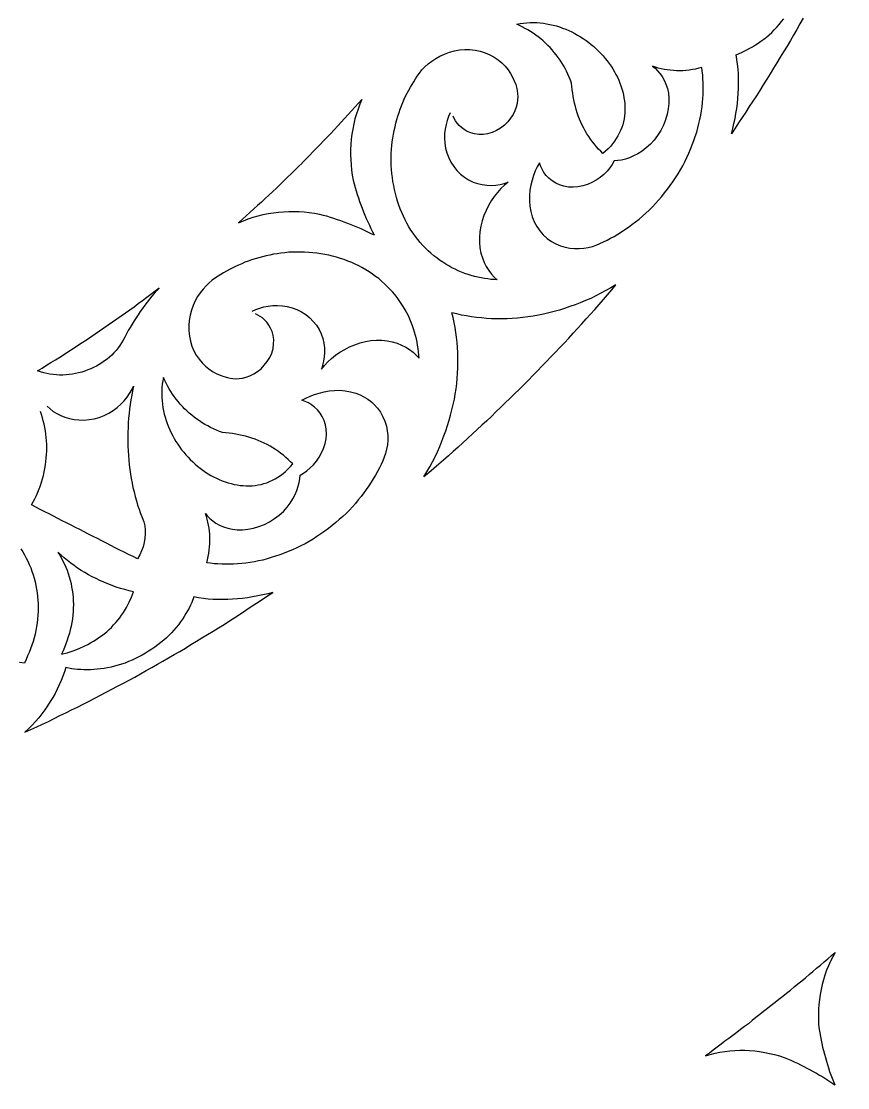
# Model space of a CAD drawing. Extents: x -1903 to -234, y -575 to 545.
# Drawn here: x -1205.6 to -1047.8, y -382.3 to -178.6 of the extents above; entities that cross this region are included whole.
import ezdxf

# ---------------------------------------------------------------- set-up
doc = ezdxf.new("R2010")
doc.units = 0
doc.layers.add('LAYER_1', color=18, linetype='CONTINUOUS')

msp = doc.modelspace()

# ---------------------------------------------------------------- linework, layer by layer
at = {"layer": 'LAYER_1'}
msp.add_lwpolyline([(-1342.91, 545.22, 0.414214), (-1902.91, -14.78, 0.414214), (-1342.91, -574.78, 0.414214), (-782.91, -14.78, 0.414214)], format="xyb", close=True, dxfattribs=at)
for points in [[(-1111.01, -179.2), (-1110.37, -179.08), (-1109.73, -178.99), (-1109.09, -178.92), (-1108.45, -178.89), (-1107.81, -178.88), (-1107.18, -178.89), (-1106.54, -178.94), (-1105.91, -179.01), (-1105.29, -179.1), (-1104.66, -179.22), (-1104.05, -179.36), (-1103.43, -179.52), (-1102.83, -179.71), (-1102.23, -179.92), (-1101.64, -180.15), (-1101.05, -180.4), (-1100.48, -180.67), (-1099.91, -180.96), (-1099.36, -181.27), (-1098.81, -181.59), (-1098.28, -181.94), (-1097.76, -182.3), (-1097.25, -182.68), (-1096.75, -183.07), (-1096.27, -183.48), (-1095.8, -183.9), (-1095.35, -184.34), (-1094.91, -184.79), (-1094.49, -185.25), (-1094.08, -185.72), (-1093.7, -186.21), (-1093.33, -186.71), (-1092.98, -187.21), (-1092.64, -187.73), (-1092.33, -188.26), (-1092.04, -188.79), (-1091.77, -189.33), (-1091.52, -189.88), (-1091.3, -190.43), (-1091.09, -190.99), (-1090.91, -191.55), (-1090.75, -192.12), (-1090.62, -192.69), (-1090.51, -193.26), (-1090.43, -193.84), (-1090.38, -194.41), (-1090.35, -194.99), (-1090.34, -195.56), (-1090.37, -196.14), (-1090.42, -196.71), (-1090.5, -197.28), (-1090.61, -197.84), (-1090.76, -198.4), (-1090.94, -198.94), (-1091.16, -199.48), (-1091.4, -200.01), (-1091.68, -200.54), (-1091.99, -201.05), (-1092.33, -201.55), (-1092.7, -202.05), (-1093.11, -202.53), (-1093.55, -202.99), (-1094.02, -203.45), (-1094.53, -203.89), (-1094.95, -203.47), (-1095.38, -203.04), (-1095.77, -202.59), (-1096.17, -202.13), (-1096.54, -201.64), (-1096.91, -201.15), (-1097.25, -200.63), (-1097.59, -200.12), (-1097.9, -199.57), (-1098.21, -199.02), (-1098.48, -198.46), (-1098.76, -197.89), (-1099, -197.3), (-1099.24, -196.71), (-1099.44, -196.1), (-1099.64, -195.5), (-1099.8, -194.88), (-1099.97, -194.26), (-1100.1, -193.63), (-1100.22, -193.01), (-1100.31, -192.37), (-1100.4, -191.74), (-1100.46, -191.11), (-1100.52, -190.47), (-1100.74, -189.89), (-1100.97, -189.31), (-1101.22, -188.75), (-1101.48, -188.19), (-1101.77, -187.65), (-1102.07, -187.11), (-1102.39, -186.59), (-1102.72, -186.06), (-1103.08, -185.56), (-1103.44, -185.07), (-1103.83, -184.59), (-1104.22, -184.12), (-1104.64, -183.67), (-1105.06, -183.23), (-1105.5, -182.81), (-1105.95, -182.4), (-1106.42, -182.01), (-1106.89, -181.63), (-1107.38, -181.27), (-1107.87, -180.92), (-1108.38, -180.6), (-1108.89, -180.28), (-1109.41, -179.99), (-1109.94, -179.71), (-1110.47, -179.46)], [(-1106.67, -205.66), (-1107.08, -206.41), (-1107.45, -207.21), (-1107.79, -208.06), (-1108.07, -208.97), (-1108.31, -209.91), (-1108.48, -210.88), (-1108.57, -211.88), (-1108.58, -212.91), (-1108.49, -213.94), (-1108.31, -214.96), (-1108.02, -215.96), (-1107.83, -216.44), (-1107.64, -216.92), (-1107.39, -217.37), (-1107.15, -217.83), (-1106.86, -218.25), (-1106.58, -218.67), (-1106.25, -219.05), (-1105.92, -219.43), (-1105.18, -220.1), (-1104.39, -220.67), (-1103.54, -221.14), (-1102.67, -221.51), (-1101.77, -221.78), (-1100.86, -221.96), (-1099.95, -222.05), (-1099.06, -222.05), (-1098.18, -221.98), (-1097.34, -221.85), (-1096.53, -221.66), (-1095.84, -221.38), (-1095.14, -221.1), (-1094.44, -220.78), (-1093.75, -220.46), (-1093.07, -220.08), (-1092.38, -219.71), (-1091.7, -219.29), (-1091.01, -218.87), (-1090.33, -218.41), (-1089.65, -217.95), (-1088.98, -217.45), (-1088.3, -216.95), (-1087.64, -216.41), (-1086.98, -215.87), (-1086.34, -215.29), (-1085.69, -214.71), (-1085.08, -214.08), (-1084.47, -213.45), (-1083.89, -212.78), (-1083.31, -212.12), (-1082.76, -211.42), (-1082.2, -210.72), (-1081.68, -210), (-1081.15, -209.28), (-1080.66, -208.53), (-1080.17, -207.78), (-1079.72, -207.02), (-1079.27, -206.25), (-1078.87, -205.45), (-1078.48, -204.66), (-1078.13, -203.85), (-1077.78, -203.04), (-1077.47, -202.23), (-1077.16, -201.42), (-1076.89, -200.61), (-1076.62, -199.79), (-1076.4, -198.98), (-1076.18, -198.17), (-1076, -197.37), (-1075.82, -196.56), (-1075.7, -195.76), (-1075.58, -194.96), (-1075.51, -194.17), (-1075.43, -193.38), (-1075.4, -192.6), (-1075.37, -191.83), (-1075.37, -191.08), (-1075.38, -190.33), (-1075.42, -189.6), (-1075.47, -188.87), (-1075.55, -188.17), (-1075.63, -187.47), (-1076.23, -187.62), (-1076.84, -187.76), (-1077.45, -187.86), (-1078.06, -187.96), (-1078.67, -188.02), (-1079.28, -188.07), (-1079.88, -188.08), (-1080.49, -188.08), (-1081.08, -188.04), (-1081.68, -188), (-1082.26, -187.92), (-1082.84, -187.83), (-1083.41, -187.7), (-1083.97, -187.57), (-1084.51, -187.39), (-1085.06, -187.22), (-1084.57, -187.61), (-1084.1, -188.07), (-1083.64, -188.61), (-1083.22, -189.21), (-1082.83, -189.89), (-1082.5, -190.65), (-1082.22, -191.48), (-1082.03, -192.37), (-1081.94, -193.32), (-1081.94, -194.31), (-1082.04, -195.34), (-1082.25, -196.4), (-1082.57, -197.45), (-1082.98, -198.49), (-1083.49, -199.49), (-1084.08, -200.44), (-1084.74, -201.32), (-1085.46, -202.12), (-1086.25, -202.82), (-1087.05, -203.42), (-1087.87, -203.94), (-1088.68, -204.36), (-1089.48, -204.7), (-1090.25, -204.96), (-1091, -205.14), (-1091.71, -205.25), (-1092.38, -205.31), (-1092.76, -205.96), (-1093.22, -206.61), (-1093.75, -207.25), (-1094.36, -207.87), (-1095.05, -208.44), (-1095.81, -208.96), (-1096.63, -209.42), (-1097.49, -209.8), (-1098.39, -210.08), (-1099.31, -210.26), (-1100.23, -210.33), (-1101.13, -210.29), (-1102, -210.14), (-1102.81, -209.89), (-1103.56, -209.54), (-1104.24, -209.11), (-1104.84, -208.62), (-1105.36, -208.07), (-1105.8, -207.49), (-1106.16, -206.89), (-1106.45, -206.27)], [(-1179.28, -229.51), (-1179.76, -230.06), (-1180.25, -230.6), (-1180.72, -231.16), (-1181.18, -231.72), (-1181.62, -232.29), (-1182.07, -232.87), (-1182.49, -233.47), (-1182.91, -234.06), (-1183.31, -234.67), (-1183.72, -235.26), (-1184.11, -235.86), (-1184.49, -236.47), (-1184.85, -237.09), (-1185.22, -237.71), (-1185.55, -238.34), (-1185.89, -238.98), (-1186.17, -239.51), (-1186.48, -240.03), (-1186.81, -240.53), (-1187.16, -241.02), (-1187.54, -241.49), (-1187.94, -241.94), (-1188.36, -242.37), (-1188.8, -242.77), (-1189.27, -243.15), (-1189.76, -243.51), (-1190.26, -243.85), (-1190.77, -244.17), (-1191.3, -244.47), (-1191.84, -244.75), (-1192.39, -245), (-1192.96, -245.23), (-1193.53, -245.44), (-1194.11, -245.63), (-1194.7, -245.79), (-1195.29, -245.93), (-1195.89, -246.04), (-1196.49, -246.12), (-1197.11, -246.17), (-1197.72, -246.19), (-1198.34, -246.19), (-1198.95, -246.16), (-1199.56, -246.1), (-1200.17, -246.01), (-1200.77, -245.9), (-1201.37, -245.76), (-1201.96, -245.59), (-1202.55, -245.4), (-1201.69, -244.87), (-1200.83, -244.34), (-1199.98, -243.82), (-1199.12, -243.29), (-1198.26, -242.77), (-1197.42, -242.21), (-1196.58, -241.66), (-1195.73, -241.11), (-1194.89, -240.56), (-1194.05, -240), (-1193.21, -239.45), (-1192.37, -238.9), (-1191.53, -238.34), (-1190.7, -237.78), (-1189.87, -237.2), (-1189.05, -236.62), (-1188.22, -236.04), (-1187.4, -235.46), (-1186.58, -234.88), (-1185.75, -234.3), (-1184.93, -233.72), (-1184.11, -233.14), (-1183.3, -232.54), (-1182.5, -231.93), (-1181.69, -231.33), (-1180.89, -230.72), (-1180.08, -230.12)], [(-1178.49, -246.69), (-1178.61, -247.33), (-1178.71, -247.96), (-1178.77, -248.6), (-1178.81, -249.24), (-1178.82, -249.88), (-1178.8, -250.52), (-1178.76, -251.15), (-1178.69, -251.78), (-1178.59, -252.41), (-1178.48, -253.03), (-1178.33, -253.65), (-1178.17, -254.26), (-1177.98, -254.87), (-1177.77, -255.46), (-1177.54, -256.06), (-1177.29, -256.64), (-1177.02, -257.21), (-1176.73, -257.78), (-1176.43, -258.34), (-1176.1, -258.88), (-1175.75, -259.41), (-1175.39, -259.94), (-1175.02, -260.45), (-1174.62, -260.94), (-1174.22, -261.42), (-1173.79, -261.89), (-1173.36, -262.35), (-1172.91, -262.78), (-1172.44, -263.21), (-1171.97, -263.61), (-1171.48, -264), (-1170.99, -264.37), (-1170.48, -264.72), (-1169.96, -265.05), (-1169.44, -265.36), (-1168.9, -265.65), (-1168.36, -265.92), (-1167.82, -266.17), (-1167.26, -266.4), (-1166.7, -266.6), (-1166.14, -266.78), (-1165.57, -266.94), (-1165, -267.07), (-1164.43, -267.18), (-1163.86, -267.26), (-1163.28, -267.32), (-1162.7, -267.35), (-1162.13, -267.35), (-1161.55, -267.33), (-1160.98, -267.27), (-1160.41, -267.19), (-1159.85, -267.08), (-1159.29, -266.93), (-1158.75, -266.75), (-1158.21, -266.54), (-1157.68, -266.29), (-1157.16, -266.02), (-1156.64, -265.71), (-1156.14, -265.37), (-1155.65, -264.99), (-1155.17, -264.59), (-1154.7, -264.15), (-1154.24, -263.67), (-1153.8, -263.16), (-1154.23, -262.74), (-1154.65, -262.32), (-1155.11, -261.92), (-1155.56, -261.52), (-1156.05, -261.15), (-1156.54, -260.78), (-1157.06, -260.44), (-1157.58, -260.1), (-1158.12, -259.79), (-1158.67, -259.48), (-1159.24, -259.21), (-1159.81, -258.94), (-1160.4, -258.7), (-1160.98, -258.46), (-1161.59, -258.26), (-1162.19, -258.05), (-1162.81, -257.89), (-1163.43, -257.72), (-1164.06, -257.6), (-1164.69, -257.47), (-1165.32, -257.38), (-1165.95, -257.29), (-1166.59, -257.24), (-1167.23, -257.17), (-1167.8, -256.95), (-1168.38, -256.73), (-1168.94, -256.47), (-1169.5, -256.21), (-1170.04, -255.92), (-1170.59, -255.63), (-1171.11, -255.3), (-1171.63, -254.97), (-1172.13, -254.61), (-1172.63, -254.25), (-1173.1, -253.86), (-1173.57, -253.47), (-1174.02, -253.05), (-1174.47, -252.63), (-1174.88, -252.19), (-1175.3, -251.74), (-1175.68, -251.27), (-1176.07, -250.8), (-1176.42, -250.31), (-1176.77, -249.82), (-1177.09, -249.31), (-1177.41, -248.81), (-1177.7, -248.28), (-1177.99, -247.76), (-1178.24, -247.22)], [(-1152.03, -251.02), (-1151.29, -250.61), (-1150.48, -250.24), (-1149.63, -249.91), (-1148.72, -249.63), (-1147.79, -249.39), (-1146.81, -249.21), (-1145.81, -249.12), (-1144.79, -249.11), (-1143.76, -249.2), (-1142.74, -249.39), (-1141.74, -249.67), (-1141.25, -249.86), (-1140.77, -250.06), (-1140.32, -250.3), (-1139.87, -250.54), (-1139.45, -250.83), (-1139.03, -251.12), (-1138.65, -251.45), (-1138.27, -251.78), (-1137.6, -252.51), (-1137.02, -253.31), (-1136.55, -254.15), (-1136.18, -255.03), (-1135.91, -255.93), (-1135.73, -256.84), (-1135.65, -257.74), (-1135.64, -258.64), (-1135.71, -259.51), (-1135.85, -260.35), (-1136.04, -261.16), (-1136.31, -261.86), (-1136.59, -262.55), (-1136.91, -263.25), (-1137.24, -263.94), (-1137.61, -264.63), (-1137.99, -265.31), (-1138.4, -266), (-1138.82, -266.68), (-1139.28, -267.36), (-1139.74, -268.04), (-1140.24, -268.72), (-1140.74, -269.39), (-1141.28, -270.05), (-1141.83, -270.71), (-1142.4, -271.36), (-1142.98, -272), (-1143.61, -272.61), (-1144.24, -273.22), (-1144.91, -273.8), (-1145.58, -274.38), (-1146.27, -274.94), (-1146.97, -275.49), (-1147.69, -276.02), (-1148.42, -276.54), (-1149.16, -277.03), (-1149.91, -277.52), (-1150.68, -277.98), (-1151.44, -278.43), (-1152.24, -278.82), (-1153.04, -279.21), (-1153.84, -279.57), (-1154.65, -279.92), (-1155.46, -280.23), (-1156.27, -280.54), (-1157.09, -280.8), (-1157.9, -281.07), (-1158.71, -281.29), (-1159.52, -281.52), (-1160.33, -281.7), (-1161.13, -281.87), (-1161.93, -282), (-1162.74, -282.11), (-1163.53, -282.19), (-1164.32, -282.26), (-1165.09, -282.29), (-1165.86, -282.33), (-1166.61, -282.32), (-1167.36, -282.31), (-1168.09, -282.27), (-1168.82, -282.22), (-1169.52, -282.15), (-1170.22, -282.07), (-1170.08, -281.46), (-1169.93, -280.85), (-1169.83, -280.24), (-1169.73, -279.63), (-1169.68, -279.02), (-1169.62, -278.41), (-1169.62, -277.81), (-1169.61, -277.2), (-1169.65, -276.61), (-1169.69, -276.02), (-1169.78, -275.43), (-1169.86, -274.85), (-1170, -274.29), (-1170.13, -273.72), (-1170.3, -273.18), (-1170.48, -272.63), (-1170.08, -273.12), (-1169.62, -273.6), (-1169.09, -274.05), (-1168.48, -274.48), (-1167.8, -274.86), (-1167.05, -275.2), (-1166.22, -275.47), (-1165.32, -275.66), (-1164.38, -275.76), (-1163.38, -275.75), (-1162.35, -275.65), (-1161.3, -275.44), (-1160.24, -275.13), (-1159.21, -274.71), (-1158.21, -274.2), (-1157.26, -273.61), (-1156.37, -272.95), (-1155.58, -272.23), (-1154.88, -271.45), (-1154.27, -270.64), (-1153.76, -269.82), (-1153.33, -269.01), (-1152.99, -268.22), (-1152.74, -267.44), (-1152.56, -266.7), (-1152.44, -265.99), (-1152.38, -265.32), (-1151.74, -264.93), (-1151.09, -264.47), (-1150.44, -263.94), (-1149.83, -263.34), (-1149.25, -262.64), (-1148.73, -261.89), (-1148.27, -261.07), (-1147.9, -260.2), (-1147.61, -259.3), (-1147.43, -258.38), (-1147.36, -257.46), (-1147.4, -256.56), (-1147.55, -255.7), (-1147.81, -254.88), (-1148.15, -254.13), (-1148.58, -253.45), (-1149.08, -252.85), (-1149.62, -252.33), (-1150.2, -251.89), (-1150.81, -251.53), (-1151.42, -251.24)], [(-1198.65, -280.07), (-1198.32, -280.61), (-1198, -281.16), (-1197.71, -281.73), (-1197.42, -282.3), (-1197.16, -282.89), (-1196.91, -283.49), (-1196.7, -284.11), (-1196.49, -284.73), (-1196.32, -285.36), (-1196.15, -286), (-1196.03, -286.66), (-1195.91, -287.31), (-1195.83, -287.98), (-1195.75, -288.65), (-1195.73, -289.33), (-1195.7, -290.01), (-1195.72, -290.7), (-1195.75, -291.38), (-1195.82, -292.07), (-1195.89, -292.76), (-1196.01, -293.45), (-1196.13, -294.14), (-1196.29, -294.83), (-1196.46, -295.51), (-1196.67, -296.19), (-1196.88, -296.86), (-1197.14, -297.53), (-1197.39, -298.2), (-1197.68, -298.85), (-1197.98, -299.49), (-1196.87, -299.22), (-1195.75, -298.86), (-1194.62, -298.43), (-1193.51, -297.93), (-1192.96, -297.64), (-1192.41, -297.35), (-1191.88, -297.03), (-1191.35, -296.7), (-1190.83, -296.35), (-1190.32, -295.99), (-1189.83, -295.6), (-1189.34, -295.22), (-1188.88, -294.8), (-1188.43, -294.38), (-1188.01, -293.92), (-1187.6, -293.47), (-1187.21, -293), (-1186.83, -292.54), (-1186.49, -292.05), (-1186.15, -291.57), (-1185.55, -290.59), (-1185.03, -289.59), (-1184.59, -288.6), (-1184.24, -287.61), (-1185.07, -287.39), (-1185.9, -287.18), (-1186.7, -286.93), (-1187.51, -286.68), (-1188.3, -286.39), (-1189.09, -286.1), (-1189.86, -285.77), (-1190.62, -285.45), (-1191.36, -285.08), (-1192.1, -284.72), (-1192.81, -284.32), (-1193.53, -283.93), (-1194.21, -283.5), (-1194.9, -283.06), (-1195.55, -282.6), (-1196.21, -282.13), (-1196.83, -281.63), (-1197.46, -281.13), (-1198.05, -280.6)], [(-1157.59, -287.71), (-1158.56, -287.97), (-1159.52, -288.19), (-1160.49, -288.39), (-1161.45, -288.57), (-1162.41, -288.72), (-1163.37, -288.85), (-1164.32, -288.95), (-1165.27, -289.02), (-1166.22, -289.07), (-1167.15, -289.09), (-1168.08, -289.08), (-1169.01, -289.05), (-1169.94, -288.97), (-1170.86, -288.87), (-1171.77, -288.74), (-1172.67, -288.58), (-1173.1, -289.63), (-1173.35, -290.16), (-1173.6, -290.69), (-1173.9, -291.22), (-1174.19, -291.75), (-1174.53, -292.29), (-1174.87, -292.82), (-1175.25, -293.34), (-1175.63, -293.87), (-1176.06, -294.39), (-1176.48, -294.91), (-1176.95, -295.41), (-1177.42, -295.9), (-1177.93, -296.37), (-1178.45, -296.84), (-1179, -297.28), (-1179.55, -297.72), (-1180.13, -298.14), (-1180.71, -298.56), (-1181.32, -298.95), (-1181.93, -299.33), (-1182.56, -299.68), (-1183.19, -300.03), (-1183.84, -300.35), (-1184.48, -300.66), (-1185.14, -300.93), (-1185.8, -301.2), (-1186.48, -301.41), (-1187.16, -301.62), (-1187.83, -301.79), (-1188.51, -301.96), (-1189.18, -302.09), (-1189.84, -302.21), (-1190.5, -302.3), (-1191.16, -302.38), (-1191.81, -302.43), (-1192.45, -302.47), (-1193.07, -302.48), (-1193.7, -302.48), (-1194.3, -302.45), (-1194.9, -302.41), (-1195.48, -302.35), (-1196.06, -302.28), (-1197.16, -302.06), (-1197.42, -302.9), (-1197.71, -303.73), (-1198.04, -304.55), (-1198.39, -305.37), (-1198.78, -306.18), (-1199.2, -306.99), (-1199.64, -307.78), (-1200.12, -308.57), (-1200.62, -309.35), (-1201.16, -310.12), (-1201.72, -310.88), (-1202.31, -311.63), (-1202.92, -312.37), (-1203.58, -313.07), (-1204.26, -313.76), (-1204.97, -314.43), (-1203.84, -313.92), (-1202.71, -313.41), (-1201.59, -312.87), (-1200.48, -312.33), (-1199.37, -311.78), (-1198.26, -311.24), (-1197.15, -310.7), (-1196.04, -310.15), (-1194.93, -309.61), (-1193.82, -309.06), (-1192.71, -308.5), (-1191.62, -307.93), (-1190.52, -307.35), (-1189.43, -306.77), (-1188.34, -306.19), (-1187.24, -305.61), (-1186.15, -305.03), (-1185.05, -304.45), (-1183.96, -303.87), (-1182.89, -303.26), (-1181.81, -302.65), (-1180.74, -302.03), (-1179.66, -301.42), (-1178.59, -300.81), (-1177.51, -300.19), (-1176.44, -299.58), (-1175.36, -298.97), (-1174.3, -298.33), (-1173.24, -297.68), (-1172.19, -297.04), (-1171.13, -296.39), (-1170.08, -295.74), (-1169.02, -295.1), (-1167.97, -294.45), (-1166.91, -293.81), (-1165.86, -293.15), (-1164.83, -292.47), (-1163.8, -291.79), (-1162.76, -291.11), (-1161.73, -290.43), (-1160.69, -289.75), (-1159.66, -289.07), (-1158.62, -288.39)]]:
    msp.add_lwpolyline(points, close=True, dxfattribs=at)
for points in [[(-1056.27, -178.03), (-1056.89, -179.11), (-1057.5, -180.18), (-1058.11, -181.26), (-1058.73, -182.33), (-1059.36, -183.39), (-1060.01, -184.45), (-1060.65, -185.5), (-1061.3, -186.56), (-1061.95, -187.61), (-1062.59, -188.67), (-1063.24, -189.72), (-1063.89, -190.78), (-1064.54, -191.83), (-1065.22, -192.86), (-1065.9, -193.9), (-1066.58, -194.93), (-1067.26, -195.97), (-1067.94, -197), (-1068.62, -198.03), (-1069.3, -199.07), (-1069.98, -200.1), (-1069.73, -199.14), (-1069.5, -198.17), (-1069.3, -197.2), (-1069.12, -196.24), (-1068.97, -195.28), (-1068.85, -194.32), (-1068.75, -193.37), (-1068.67, -192.42), (-1068.63, -191.48), (-1068.61, -190.54), (-1068.61, -189.61), (-1068.65, -188.68), (-1068.72, -187.75), (-1068.83, -186.83), (-1068.96, -185.92), (-1069.11, -185.02), (-1068.07, -184.6), (-1067.54, -184.34), (-1067.01, -184.09), (-1066.47, -183.8), (-1065.94, -183.5), (-1065.41, -183.16), (-1064.88, -182.82), (-1064.35, -182.44), (-1063.82, -182.06), (-1063.3, -181.64), (-1062.78, -181.21), (-1062.28, -180.75), (-1061.79, -180.27), (-1061.33, -179.76), (-1060.86, -179.24), (-1060.41, -178.69), (-1059.97, -178.15)], [(-1123.72, -196.14), (-1124.02, -196.84), (-1124.29, -197.58), (-1124.51, -198.38), (-1124.67, -199.21), (-1124.77, -200.09), (-1124.79, -200.99), (-1124.73, -201.92), (-1124.58, -202.86), (-1124.34, -203.79), (-1124, -204.7), (-1123.57, -205.57), (-1123.04, -206.39), (-1122.43, -207.15), (-1121.75, -207.83), (-1121, -208.43), (-1120.19, -208.93), (-1119.34, -209.33), (-1118.47, -209.63), (-1117.59, -209.83), (-1116.71, -209.94), (-1115.84, -209.97), (-1114.99, -209.91), (-1114.17, -209.79), (-1113.38, -209.61), (-1112.64, -209.39), (-1113.33, -209.96), (-1114.01, -210.6), (-1114.66, -211.31), (-1115.29, -212.09), (-1115.86, -212.92), (-1116.39, -213.82), (-1116.87, -214.76), (-1117.29, -215.74), (-1117.63, -216.75), (-1117.89, -217.78), (-1118.06, -218.83), (-1118.14, -219.88), (-1118.13, -220.91), (-1118.03, -221.92), (-1117.84, -222.89), (-1117.57, -223.82), (-1117.23, -224.69), (-1116.82, -225.49), (-1116.36, -226.23), (-1115.85, -226.9), (-1115.3, -227.5), (-1114.72, -228.03), (-1115.33, -227.98), (-1115.93, -227.94), (-1116.55, -227.85), (-1117.18, -227.77), (-1117.8, -227.64), (-1118.43, -227.52), (-1119.05, -227.35), (-1119.68, -227.19), (-1120.3, -226.99), (-1120.92, -226.78), (-1121.54, -226.53), (-1122.16, -226.28), (-1122.77, -225.99), (-1123.38, -225.7), (-1123.98, -225.36), (-1124.57, -225.03), (-1125.15, -224.64), (-1125.73, -224.26), (-1126.29, -223.83), (-1126.85, -223.41), (-1127.39, -222.93), (-1127.93, -222.46), (-1128.44, -221.95), (-1128.95, -221.43), (-1129.42, -220.87), (-1129.9, -220.32), (-1130.35, -219.72), (-1130.79, -219.13), (-1131.2, -218.5), (-1131.6, -217.87), (-1131.97, -217.2), (-1132.33, -216.54), (-1132.66, -215.85), (-1132.98, -215.16), (-1133.26, -214.45), (-1133.54, -213.73), (-1133.77, -213), (-1134, -212.27), (-1134.18, -211.52), (-1134.37, -210.78), (-1134.51, -210.01), (-1134.66, -209.25), (-1134.76, -208.48), (-1134.87, -207.71), (-1134.92, -206.94), (-1134.98, -206.17), (-1134.99, -205.41), (-1135, -204.64), (-1134.96, -203.89), (-1134.93, -203.13), (-1134.85, -202.39), (-1134.78, -201.65), (-1134.66, -200.93), (-1134.55, -200.2), (-1134.4, -199.5), (-1134.24, -198.79), (-1134.07, -198.09), (-1133.9, -197.4), (-1133.69, -196.73), (-1133.49, -196.06), (-1133.25, -195.41), (-1133.02, -194.77), (-1132.76, -194.15), (-1132.5, -193.53), (-1132.22, -192.94), (-1131.93, -192.35), (-1131.63, -191.79), (-1131.32, -191.23), (-1131, -190.7), (-1130.68, -190.17), (-1130.36, -189.65), (-1130.03, -189.14), (-1129.6, -188.53), (-1129.1, -187.93), (-1128.54, -187.34), (-1127.91, -186.77), (-1127.23, -186.23), (-1126.47, -185.73), (-1125.66, -185.28), (-1124.78, -184.89), (-1123.86, -184.56), (-1122.92, -184.3), (-1121.94, -184.12), (-1120.94, -184.04), (-1119.94, -184.05), (-1118.94, -184.15), (-1117.97, -184.35), (-1117.03, -184.64), (-1116.13, -185.02), (-1115.29, -185.47), (-1114.52, -186), (-1113.82, -186.58), (-1113.2, -187.21), (-1112.65, -187.88), (-1112.18, -188.58), (-1111.79, -189.29), (-1111.46, -190.01), (-1111.2, -190.73), (-1111.01, -191.45), (-1110.9, -191.93), (-1110.83, -192.46), (-1110.81, -193.04), (-1110.83, -193.66), (-1110.92, -194.32), (-1111.09, -195.01), (-1111.35, -195.72), (-1111.71, -196.44), (-1112.16, -197.15), (-1112.71, -197.84), (-1113.36, -198.48), (-1114.08, -199.04), (-1114.87, -199.51), (-1115.71, -199.88), (-1116.56, -200.13), (-1117.42, -200.26), (-1118.25, -200.26), (-1119.05, -200.16), (-1119.79, -199.96), (-1120.46, -199.68), (-1121.06, -199.33), (-1121.57, -198.94), (-1122.02, -198.53), (-1122.4, -198.09), (-1122.71, -197.65), (-1122.96, -197.21), (-1123.16, -196.78)], [(-1151.99, -205.7), (-1151.3, -204.99), (-1150.62, -204.29), (-1149.94, -203.59), (-1149.26, -202.88), (-1148.58, -202.18), (-1147.9, -201.48), (-1147.22, -200.77), (-1146.53, -200.07), (-1145.86, -199.36), (-1145.2, -198.63), (-1144.54, -197.91), (-1143.88, -197.18), (-1143.23, -196.46), (-1142.57, -195.74), (-1141.91, -195.01), (-1141.25, -194.29), (-1140.59, -193.56), (-1140.97, -194.47), (-1141.32, -195.4), (-1141.63, -196.34), (-1141.9, -197.29), (-1142.13, -198.25), (-1142.33, -199.21), (-1142.48, -200.19), (-1142.6, -201.17), (-1142.68, -202.16), (-1142.73, -203.14), (-1142.74, -204.12), (-1142.72, -205.1), (-1142.66, -206.08), (-1142.56, -207.06), (-1142.42, -208.04), (-1142.24, -209.01), (-1142.06, -209.69), (-1141.87, -210.37), (-1141.66, -211.04), (-1141.46, -211.71), (-1141.24, -212.37), (-1141.02, -213.04), (-1140.77, -213.69), (-1140.53, -214.35), (-1140.27, -215), (-1140.02, -215.65), (-1139.74, -216.29), (-1139.46, -216.94), (-1139.16, -217.57), (-1138.87, -218.2), (-1138.56, -218.83), (-1138.24, -219.45)], [(-1152, -205.71), (-1152.7, -206.39), (-1153.4, -207.07), (-1154.11, -207.75), (-1154.81, -208.43), (-1155.51, -209.11), (-1156.22, -209.8), (-1156.92, -210.48), (-1157.62, -211.16), (-1158.34, -211.83), (-1159.06, -212.49), (-1159.78, -213.15), (-1160.51, -213.81), (-1161.23, -214.47), (-1161.96, -215.13), (-1162.68, -215.79), (-1163.41, -216.44), (-1164.13, -217.1), (-1163.22, -216.72), (-1162.29, -216.37), (-1161.36, -216.06), (-1160.41, -215.79), (-1159.45, -215.56), (-1158.48, -215.37), (-1157.5, -215.21), (-1156.52, -215.09), (-1155.53, -215.01), (-1154.55, -214.97), (-1153.57, -214.95), (-1152.59, -214.97), (-1151.61, -215.03), (-1150.63, -215.13), (-1149.65, -215.27), (-1148.68, -215.45), (-1148, -215.64), (-1147.33, -215.82), (-1146.66, -216.03), (-1145.98, -216.23), (-1145.32, -216.46), (-1144.66, -216.68), (-1144, -216.92), (-1143.34, -217.16), (-1142.69, -217.42), (-1142.04, -217.68), (-1141.4, -217.96), (-1140.76, -218.23), (-1140.12, -218.53), (-1139.49, -218.82), (-1138.87, -219.14), (-1138.24, -219.45)], [(-1161.55, -233.98), (-1160.86, -233.67), (-1160.11, -233.4), (-1159.32, -233.18), (-1158.48, -233.02), (-1157.6, -232.93), (-1156.7, -232.9), (-1155.77, -232.96), (-1154.84, -233.11), (-1153.91, -233.35), (-1153, -233.69), (-1152.12, -234.12), (-1151.3, -234.65), (-1150.54, -235.26), (-1149.86, -235.95), (-1149.27, -236.7), (-1148.77, -237.5), (-1148.37, -238.35), (-1148.07, -239.22), (-1147.86, -240.1), (-1147.75, -240.99), (-1147.73, -241.86), (-1147.78, -242.71), (-1147.9, -243.53), (-1148.08, -244.31), (-1148.31, -245.06), (-1147.73, -244.36), (-1147.09, -243.68), (-1146.38, -243.03), (-1145.61, -242.41), (-1144.77, -241.83), (-1143.87, -241.3), (-1142.93, -240.82), (-1141.96, -240.4), (-1140.94, -240.06), (-1139.91, -239.8), (-1138.86, -239.63), (-1137.81, -239.55), (-1136.78, -239.56), (-1135.77, -239.66), (-1134.8, -239.85), (-1133.87, -240.12), (-1133.01, -240.46), (-1132.2, -240.87), (-1131.46, -241.33), (-1130.79, -241.84), (-1130.19, -242.39), (-1129.67, -242.97), (-1129.71, -242.37), (-1129.75, -241.76), (-1129.84, -241.14), (-1129.93, -240.52), (-1130.05, -239.89), (-1130.18, -239.27), (-1130.34, -238.64), (-1130.5, -238.02), (-1130.71, -237.39), (-1130.91, -236.77), (-1131.16, -236.15), (-1131.41, -235.53), (-1131.7, -234.92), (-1131.99, -234.31), (-1132.33, -233.72), (-1132.67, -233.12), (-1133.05, -232.54), (-1133.43, -231.96), (-1133.86, -231.4), (-1134.29, -230.84), (-1134.76, -230.3), (-1135.23, -229.77), (-1135.75, -229.26), (-1136.26, -228.75), (-1136.82, -228.27), (-1137.37, -227.79), (-1137.97, -227.35), (-1138.57, -226.9), (-1139.2, -226.5), (-1139.83, -226.09), (-1140.49, -225.73), (-1141.15, -225.36), (-1141.84, -225.04), (-1142.53, -224.71), (-1143.25, -224.44), (-1143.96, -224.16), (-1144.69, -223.93), (-1145.42, -223.69), (-1146.17, -223.51), (-1146.92, -223.32), (-1147.68, -223.18), (-1148.44, -223.03), (-1149.21, -222.93), (-1149.98, -222.83), (-1150.75, -222.77), (-1151.52, -222.72), (-1152.29, -222.71), (-1153.05, -222.7), (-1153.8, -222.73), (-1154.56, -222.76), (-1155.3, -222.84), (-1156.04, -222.91), (-1156.77, -223.03), (-1157.49, -223.14), (-1158.2, -223.3), (-1158.9, -223.45), (-1159.6, -223.62), (-1160.29, -223.8), (-1160.97, -224), (-1161.64, -224.21), (-1162.28, -224.44), (-1162.93, -224.67), (-1163.55, -224.93), (-1164.16, -225.19), (-1164.75, -225.48), (-1165.34, -225.76), (-1165.9, -226.07), (-1166.46, -226.37), (-1166.99, -226.69), (-1167.53, -227.01), (-1168.04, -227.34), (-1168.55, -227.66), (-1169.16, -228.1), (-1169.76, -228.59), (-1170.35, -229.15), (-1170.92, -229.78), (-1171.46, -230.47), (-1171.96, -231.22), (-1172.41, -232.04), (-1172.8, -232.91), (-1173.13, -233.83), (-1173.39, -234.78), (-1173.57, -235.75), (-1173.66, -236.75), (-1173.65, -237.75), (-1173.54, -238.75), (-1173.34, -239.73), (-1173.05, -240.67), (-1172.68, -241.56), (-1172.22, -242.4), (-1171.69, -243.17), (-1171.11, -243.87), (-1170.48, -244.49), (-1169.81, -245.04), (-1169.11, -245.51), (-1168.4, -245.91), (-1167.68, -246.23), (-1166.96, -246.49), (-1166.25, -246.69), (-1165.76, -246.79), (-1165.23, -246.86), (-1164.66, -246.89), (-1164.03, -246.86), (-1163.37, -246.77), (-1162.68, -246.6), (-1161.97, -246.34), (-1161.25, -245.98), (-1160.54, -245.53), (-1159.85, -244.98), (-1159.22, -244.34), (-1158.65, -243.61), (-1158.18, -242.82), (-1157.81, -241.99), (-1157.56, -241.13), (-1157.44, -240.27), (-1157.43, -239.44), (-1157.53, -238.64), (-1157.74, -237.9), (-1158.02, -237.23), (-1158.36, -236.64), (-1158.75, -236.12), (-1159.17, -235.67), (-1159.6, -235.3), (-1160.04, -234.99), (-1160.48, -234.73), (-1160.91, -234.53)], [(-1109.63, -248.05), (-1108.77, -247.16), (-1107.91, -246.28), (-1107.05, -245.39), (-1106.19, -244.5), (-1105.33, -243.61), (-1104.46, -242.73), (-1103.6, -241.84), (-1102.74, -240.95), (-1101.9, -240.05), (-1101.07, -239.13), (-1100.24, -238.22), (-1099.41, -237.31), (-1098.57, -236.39), (-1097.74, -235.48), (-1096.91, -234.56), (-1096.08, -233.65), (-1095.25, -232.73), (-1094.45, -231.79), (-1093.65, -230.85), (-1092.85, -229.91), (-1092.04, -228.97), (-1093, -229.53), (-1093.96, -230.08), (-1094.93, -230.59), (-1095.9, -231.09), (-1096.87, -231.56), (-1097.86, -231.99), (-1098.86, -232.4), (-1099.86, -232.78), (-1100.86, -233.13), (-1101.86, -233.47), (-1102.86, -233.78), (-1103.86, -234.06), (-1104.86, -234.32), (-1105.86, -234.56), (-1106.86, -234.77), (-1107.85, -234.96), (-1108.85, -235.11), (-1109.86, -235.23), (-1110.86, -235.32), (-1111.86, -235.4), (-1112.85, -235.44), (-1113.84, -235.46), (-1114.83, -235.46), (-1115.81, -235.43), (-1116.78, -235.38), (-1117.74, -235.3), (-1118.7, -235.2), (-1119.65, -235.07), (-1120.6, -234.91), (-1121.53, -234.74), (-1122.46, -234.53), (-1123.38, -234.31)], [(-1109.64, -248.07), (-1110.53, -248.93), (-1111.42, -249.79), (-1112.3, -250.65), (-1113.19, -251.51), (-1114.08, -252.37), (-1114.97, -253.23), (-1115.85, -254.09), (-1116.74, -254.95), (-1117.65, -255.79), (-1118.56, -256.62), (-1119.47, -257.45), (-1120.39, -258.29), (-1121.3, -259.12), (-1122.22, -259.95), (-1123.13, -260.78), (-1124.04, -261.61), (-1124.96, -262.44), (-1125.9, -263.24), (-1126.84, -264.04), (-1127.78, -264.85), (-1128.72, -265.65), (-1128.16, -264.69), (-1127.62, -263.73), (-1127.1, -262.77), (-1126.6, -261.8), (-1126.13, -260.83), (-1125.7, -259.83), (-1125.3, -258.83), (-1124.92, -257.83), (-1124.56, -256.83), (-1124.23, -255.83), (-1123.92, -254.83), (-1123.63, -253.83), (-1123.37, -252.83), (-1123.14, -251.83), (-1122.92, -250.83), (-1122.74, -249.84), (-1122.58, -248.84), (-1122.46, -247.83), (-1122.37, -246.83), (-1122.3, -245.83), (-1122.25, -244.84), (-1122.23, -243.85), (-1122.23, -242.87), (-1122.26, -241.89), (-1122.32, -240.92), (-1122.39, -239.95), (-1122.5, -238.99), (-1122.62, -238.04), (-1122.78, -237.1), (-1122.96, -236.16), (-1123.16, -235.23), (-1123.39, -234.31)], [(-1200.71, -252.17), (-1200.16, -252.67), (-1199.54, -253.13), (-1198.86, -253.56), (-1198.12, -253.93), (-1197.32, -254.25), (-1196.47, -254.51), (-1195.57, -254.68), (-1194.64, -254.78), (-1193.67, -254.79), (-1192.69, -254.71), (-1191.72, -254.54), (-1190.75, -254.28), (-1189.83, -253.92), (-1188.95, -253.47), (-1188.12, -252.96), (-1187.35, -252.39), (-1186.64, -251.77), (-1186.01, -251.12), (-1185.45, -250.44), (-1184.96, -249.75), (-1184.55, -249.05), (-1184.2, -248.35), (-1184.38, -249.2), (-1184.55, -250.06), (-1184.7, -250.93), (-1184.84, -251.8), (-1184.95, -252.68), (-1185.06, -253.56), (-1185.14, -254.45), (-1185.22, -255.33), (-1185.26, -256.22), (-1185.3, -257.12), (-1185.31, -258.01), (-1185.31, -258.9), (-1185.28, -259.8), (-1185.26, -260.69), (-1185.19, -261.58), (-1185.12, -262.47), (-1185.02, -263.36), (-1184.92, -264.23), (-1184.79, -265.1), (-1184.66, -265.97), (-1184.49, -266.82), (-1184.32, -267.68), (-1184.11, -268.52), (-1183.9, -269.36), (-1183.66, -270.19), (-1183.42, -271.02), (-1183.14, -271.83), (-1182.86, -272.64), (-1182.54, -273.43), (-1182.23, -274.22), (-1182.07, -274.97), (-1181.98, -275.74), (-1181.96, -276.54), (-1182.03, -277.35), (-1182.17, -278.16), (-1182.38, -278.98), (-1182.67, -279.77), (-1183.03, -280.55), (-1183.44, -281.3), (-1184.29, -280.88), (-1185.14, -280.46), (-1185.99, -280.04), (-1186.84, -279.61), (-1187.69, -279.17), (-1188.54, -278.73), (-1189.39, -278.3), (-1190.24, -277.87), (-1191.09, -277.44), (-1191.93, -277.01), (-1192.78, -276.58), (-1193.62, -276.14), (-1194.47, -275.72), (-1195.31, -275.29), (-1196.15, -274.87), (-1196.99, -274.44), (-1197.83, -274.01), (-1198.67, -273.58), (-1199.51, -273.16), (-1200.34, -272.73), (-1201.18, -272.31), (-1202.02, -271.87), (-1202.86, -271.43), (-1203.69, -270.99), (-1203.37, -270.4), (-1203.05, -269.81), (-1202.77, -269.2), (-1202.49, -268.58), (-1202.25, -267.94), (-1202.01, -267.3), (-1201.81, -266.65), (-1201.61, -266.01), (-1201.44, -265.35), (-1201.28, -264.7), (-1201.16, -264.03), (-1201.03, -263.37), (-1200.95, -262.71), (-1200.87, -262.05), (-1200.83, -261.39), (-1200.79, -260.72), (-1200.79, -260.06), (-1200.8, -259.41), (-1200.84, -258.76), (-1200.88, -258.1), (-1200.97, -257.46), (-1201.05, -256.82), (-1201.17, -256.19), (-1201.29, -255.57), (-1201.45, -254.95), (-1201.61, -254.34), (-1201.81, -253.74), (-1202, -253.15)], [(-1205.72, -279.37), (-1205.37, -279.95), (-1205.03, -280.53), (-1204.72, -281.14), (-1204.41, -281.75), (-1204.14, -282.38), (-1203.86, -283.02), (-1203.63, -283.68), (-1203.4, -284.33), (-1203.21, -285.01), (-1203.02, -285.68), (-1202.88, -286.38), (-1202.73, -287.07), (-1202.64, -287.78), (-1202.54, -288.49), (-1202.49, -289.2), (-1202.44, -289.92), (-1202.43, -290.65), (-1202.44, -291.36), (-1202.49, -292.08), (-1202.54, -292.8), (-1202.64, -293.52), (-1202.74, -294.24), (-1202.88, -294.96), (-1203.03, -295.67), (-1203.22, -296.38), (-1203.41, -297.09), (-1203.65, -297.79), (-1203.88, -298.48), (-1204.16, -299.17), (-1204.44, -299.85), (-1204.75, -300.52), (-1205.07, -301.19), (-1205.98, -301.08)], [(-1062.37, -366.56), (-1061.64, -365.98), (-1060.91, -365.39), (-1060.18, -364.81), (-1059.46, -364.23), (-1058.73, -363.64), (-1058, -363.06), (-1057.27, -362.48), (-1056.55, -361.89), (-1055.82, -361.3), (-1055.12, -360.7), (-1054.41, -360.09), (-1053.7, -359.49), (-1052.99, -358.88), (-1052.28, -358.27), (-1051.57, -357.67), (-1050.86, -357.06), (-1050.15, -356.46), (-1050.62, -357.29), (-1051.05, -358.14), (-1051.44, -359), (-1051.8, -359.88), (-1052.12, -360.78), (-1052.4, -361.69), (-1052.65, -362.61), (-1052.85, -363.54), (-1053.03, -364.49), (-1053.16, -365.43), (-1053.27, -366.38), (-1053.35, -367.32), (-1053.38, -368.28), (-1053.37, -369.24), (-1053.32, -370.2), (-1053.23, -371.17), (-1053.11, -371.84), (-1052.99, -372.52), (-1052.85, -373.2), (-1052.71, -373.87), (-1052.56, -374.54), (-1052.4, -375.21), (-1052.22, -375.88), (-1052.04, -376.55), (-1051.85, -377.21), (-1051.65, -377.87), (-1051.44, -378.52), (-1051.22, -379.18), (-1050.99, -379.83), (-1050.76, -380.48), (-1050.5, -381.12), (-1050.25, -381.77)], [(-1062.38, -366.57), (-1063.11, -367.15), (-1063.84, -367.74), (-1064.56, -368.32), (-1065.29, -368.9), (-1066.02, -369.49), (-1066.75, -370.07), (-1067.49, -370.64), (-1068.23, -371.2), (-1068.98, -371.76), (-1069.72, -372.32), (-1070.47, -372.88), (-1071.22, -373.44), (-1071.96, -374), (-1072.71, -374.56), (-1073.45, -375.12), (-1074.2, -375.68), (-1074.95, -376.24), (-1074.03, -375.97), (-1073.11, -375.73), (-1072.18, -375.54), (-1071.25, -375.39), (-1070.31, -375.27), (-1069.36, -375.19), (-1068.41, -375.16), (-1067.45, -375.16), (-1066.5, -375.2), (-1065.54, -375.28), (-1064.59, -375.39), (-1063.63, -375.55), (-1062.69, -375.74), (-1061.76, -375.96), (-1060.83, -376.22), (-1059.91, -376.52), (-1059.28, -376.78), (-1058.64, -377.05), (-1058.02, -377.34), (-1057.39, -377.62), (-1056.77, -377.92), (-1056.16, -378.22), (-1055.55, -378.54), (-1054.94, -378.86), (-1054.34, -379.2), (-1053.74, -379.54), (-1053.15, -379.89), (-1052.55, -380.25), (-1051.97, -380.62), (-1051.39, -380.99), (-1050.82, -381.38), (-1050.25, -381.77)]]:
    msp.add_lwpolyline(points, dxfattribs=at)

doc.saveas('drawing.dxf')
